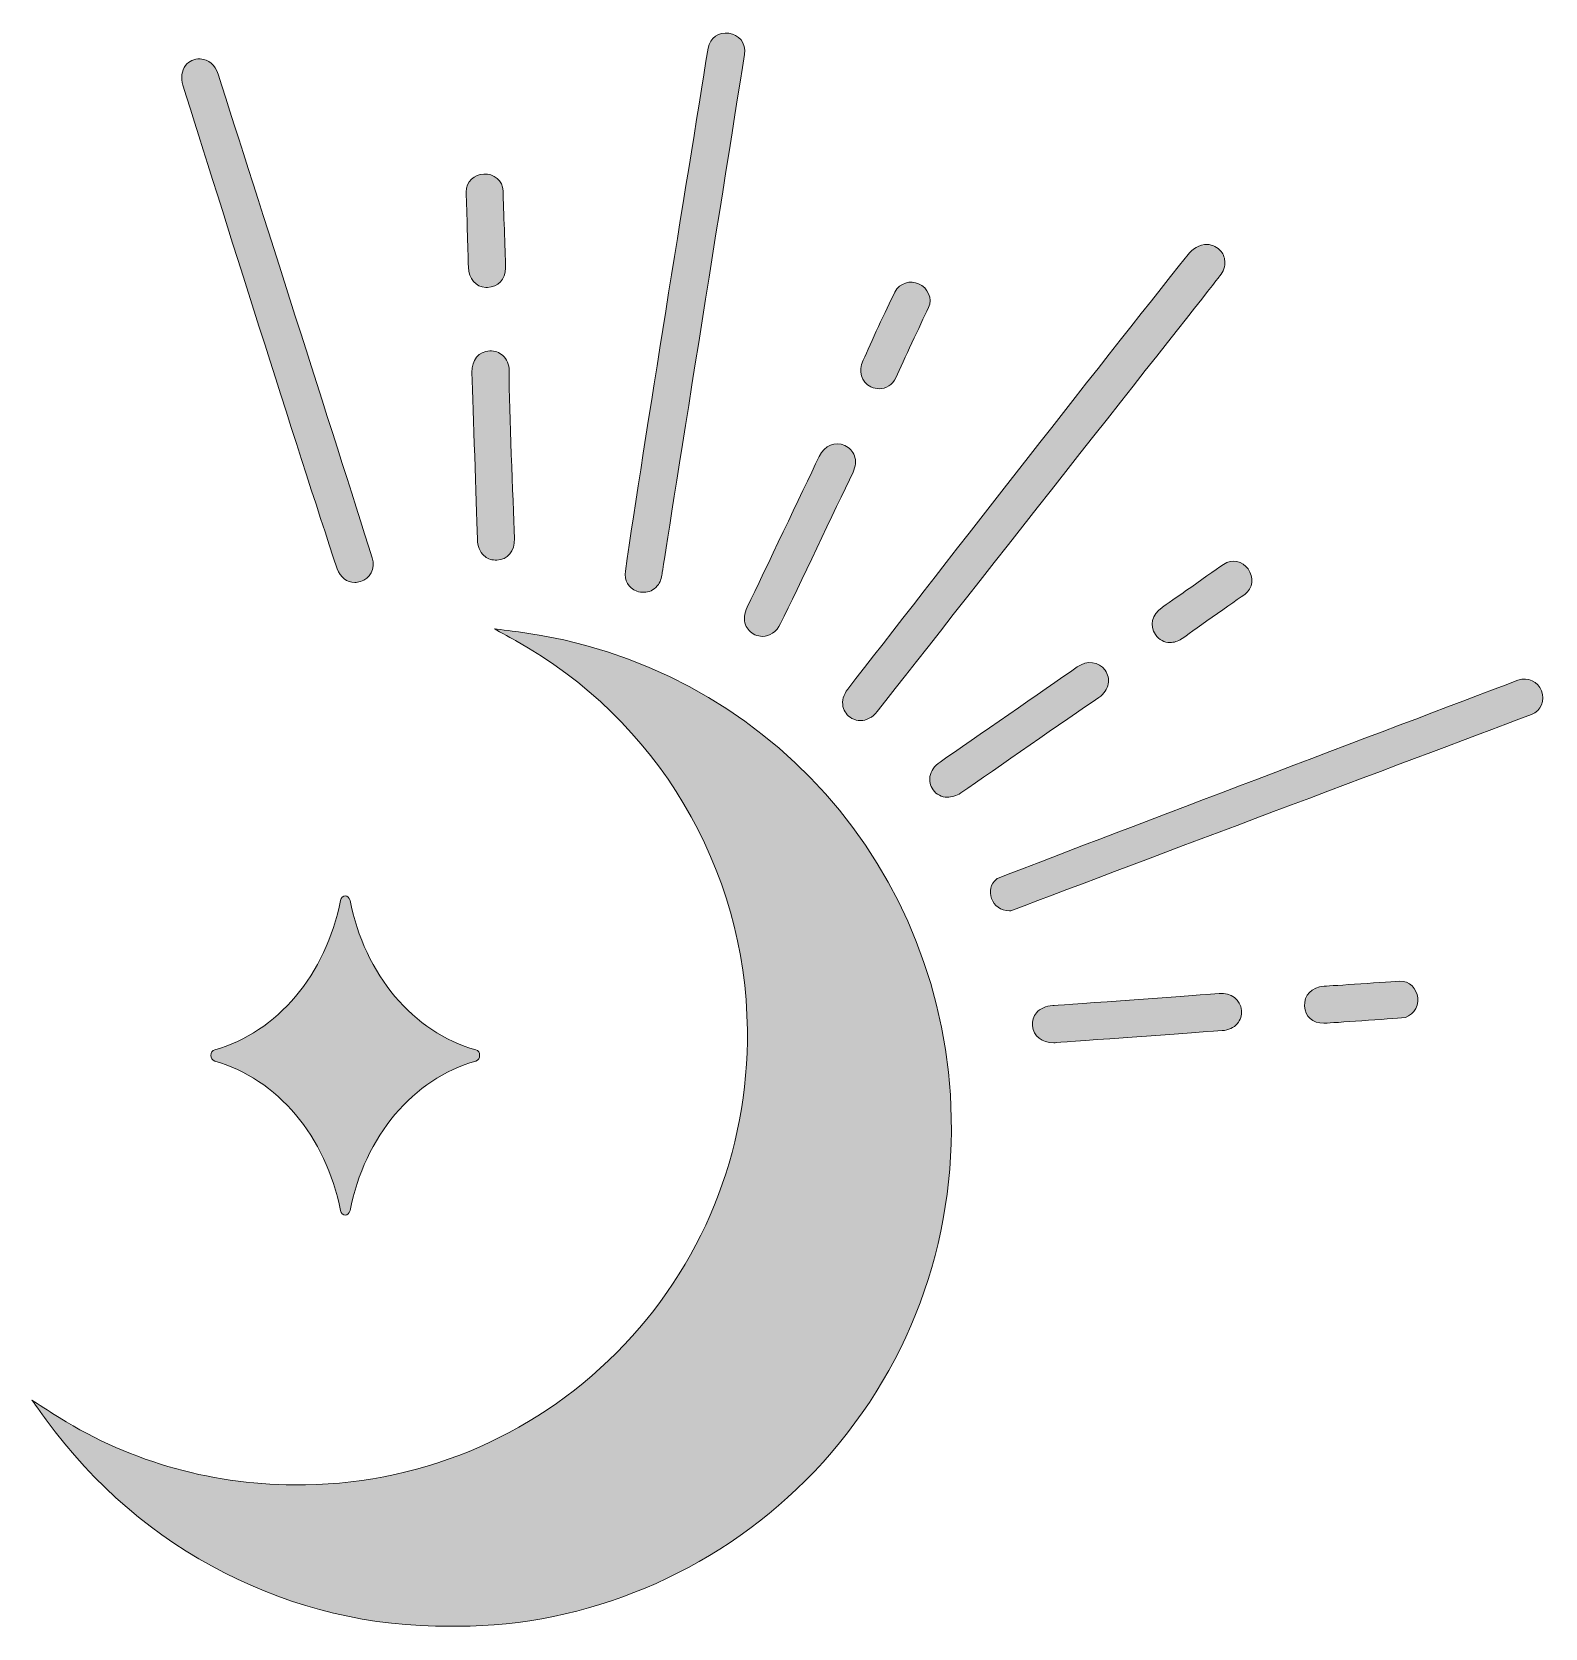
# Model space of a CAD drawing. Header units: inches. Extents: x -0.2 to 11.2, y -10.5 to 1.6.
import ezdxf

# ---------------------------------------------------------------- set-up
doc = ezdxf.new("R2010")
doc.units = ezdxf.units.IN
doc.header["$MEASUREMENT"] = 0
doc.layers.add('Layer 1', color=7, linetype='Continuous')

msp = doc.modelspace()

# ---------------------------------------------------------------- hatches: boundary and pattern name
at = {"layer": 'Layer 1', "true_color": 0xffffff}
h = msp.add_hatch(color=7, dxfattribs=at)
h.dxf.hatch_style = 2
edge = h.paths.add_edge_path()
edge.add_spline(control_points=[(4.379, -2.648), (4.396, -2.656), (4.416, -2.656), (4.433, -2.656), (4.471, -2.656), (4.503, -2.642), (4.533, -2.609), (4.557, -2.581), (4.565, -2.548), (4.569, -2.517), (4.569, -2.517), (5.031, 0.393), (5.19, 1.395), (5.204, 1.482), (5.146, 1.545), (5.072, 1.554), (4.998, 1.564), (4.929, 1.521), (4.916, 1.442), (4.752, 0.425), (4.437, -1.511), (4.293, -2.498), (4.283, -2.568), (4.315, -2.623), (4.379, -2.648)], knot_values=[0, 0, 0, 0, 1, 1, 1, 2, 2, 2, 3, 3, 3, 4, 4, 4, 5, 5, 5, 6, 6, 6, 7, 7, 7, 8, 8, 8, 8], degree=3, periodic=1)
h = msp.add_hatch(color=7, dxfattribs=at)
h.dxf.hatch_style = 2
edge = h.paths.add_edge_path()
edge.add_spline(control_points=[(2.122, -2.479), (2.122, -2.479), (2.123, -2.48), (2.123, -2.48), (2.145, -2.544), (2.197, -2.582), (2.255, -2.582), (2.269, -2.582), (2.283, -2.58), (2.297, -2.576), (2.369, -2.555), (2.413, -2.482), (2.386, -2.397), (2.098, -1.486), (1.516, 0.335), (1.225, 1.246), (1.202, 1.317), (1.157, 1.356), (1.09, 1.361), (1.045, 1.363), (1.005, 1.345), (0.98, 1.311), (0.95, 1.272), (0.943, 1.218), (0.96, 1.163), (1.246, 0.252), (1.821, -1.572), (2.122, -2.479)], knot_values=[0, 0, 0, 0, 1, 1, 1, 2, 2, 2, 3, 3, 3, 4, 4, 4, 5, 5, 5, 6, 6, 6, 7, 7, 7, 8, 8, 8, 9, 9, 9, 9], degree=3, periodic=1)
h = msp.add_hatch(color=7, dxfattribs=at)
h.dxf.hatch_style = 2
edge = h.paths.add_edge_path()
edge.add_spline(control_points=[(3.243, -0.36), (3.247, -0.36), (3.25, -0.36), (3.254, -0.36), (3.334, -0.359), (3.39, -0.3), (3.39, -0.213), (3.388, -0.067), (3.375, 0.217), (3.372, 0.368), (3.37, 0.445), (3.301, 0.498), (3.226, 0.494), (3.156, 0.491), (3.092, 0.438), (3.094, 0.358), (3.099, 0.207), (3.106, -0.066), (3.111, -0.207), (3.114, -0.297), (3.166, -0.356), (3.243, -0.36)], knot_values=[0, 0, 0, 0, 1, 1, 1, 2, 2, 2, 3, 3, 3, 4, 4, 4, 5, 5, 5, 6, 6, 6, 7, 7, 7, 7], degree=3, periodic=1)
h = msp.add_hatch(color=7, dxfattribs=at)
h.dxf.hatch_style = 2
edge = h.paths.add_edge_path()
edge.add_spline(control_points=[(8.532, -0.111), (7.859, -0.955), (6.605, -2.564), (5.968, -3.386), (5.936, -3.427), (5.923, -3.474), (5.932, -3.517), (5.94, -3.555), (5.963, -3.586), (5.999, -3.606), (6.02, -3.617), (6.042, -3.623), (6.064, -3.623), (6.108, -3.623), (6.154, -3.6), (6.19, -3.554), (6.832, -2.735), (8.763, -0.284), (8.763, -0.284), (8.786, -0.255), (8.809, -0.22), (8.809, -0.173), (8.808, -0.142), (8.8, -0.114), (8.78, -0.089), (8.753, -0.055), (8.713, -0.04), (8.678, -0.036), (8.619, -0.03), (8.556, -0.08), (8.532, -0.111)], knot_values=[0, 0, 0, 0, 1, 1, 1, 2, 2, 2, 3, 3, 3, 4, 4, 4, 5, 5, 5, 6, 6, 6, 7, 7, 7, 8, 8, 8, 9, 9, 9, 10, 10, 10, 10], degree=3, periodic=1)
h = msp.add_hatch(color=7, dxfattribs=at)
h.dxf.hatch_style = 2
edge = h.paths.add_edge_path()
edge.add_spline(control_points=[(6.143, -1.109), (6.163, -1.119), (6.184, -1.123), (6.205, -1.123), (6.255, -1.123), (6.304, -1.095), (6.33, -1.04), (6.39, -0.907), (6.511, -0.649), (6.576, -0.512), (6.609, -0.442), (6.571, -0.364), (6.502, -0.333), (6.439, -0.305), (6.36, -0.324), (6.323, -0.396), (6.254, -0.534), (6.142, -0.779), (6.084, -0.908), (6.045, -0.993), (6.068, -1.072), (6.143, -1.109)], knot_values=[0, 0, 0, 0, 1, 1, 1, 2, 2, 2, 3, 3, 3, 4, 4, 4, 5, 5, 5, 6, 6, 6, 7, 7, 7, 7], degree=3, periodic=1)
h = msp.add_hatch(color=7, dxfattribs=at)
h.dxf.hatch_style = 2
edge = h.paths.add_edge_path()
edge.add_spline(control_points=[(3.137, -1), (3.148, -1.314), (3.168, -1.942), (3.178, -2.256), (3.18, -2.309), (3.197, -2.352), (3.227, -2.38), (3.25, -2.401), (3.279, -2.413), (3.311, -2.414), (3.316, -2.414), (3.32, -2.414), (3.325, -2.414), (3.404, -2.411), (3.461, -2.347), (3.458, -2.251), (3.448, -1.936), (3.416, -1.304), (3.418, -0.988), (3.418, -0.988), (3.418, -0.988), (3.418, -0.988), (3.418, -0.941), (3.399, -0.9), (3.37, -0.873), (3.343, -0.848), (3.309, -0.836), (3.271, -0.838), (3.19, -0.841), (3.134, -0.909), (3.137, -1)], knot_values=[0, 0, 0, 0, 1, 1, 1, 2, 2, 2, 3, 3, 3, 4, 4, 4, 5, 5, 5, 6, 6, 6, 7, 7, 7, 8, 8, 8, 9, 9, 9, 10, 10, 10, 10], degree=3, periodic=1)
h = msp.add_hatch(color=7, dxfattribs=at)
h.dxf.hatch_style = 2
edge = h.paths.add_edge_path()
edge.add_spline(control_points=[(5.269, -2.976), (5.288, -2.984), (5.307, -2.989), (5.326, -2.989), (5.379, -2.989), (5.431, -2.956), (5.462, -2.892), (5.6, -2.612), (5.871, -2.037), (6.008, -1.752), (6.028, -1.71), (6.032, -1.665), (6.018, -1.628), (6.006, -1.594), (5.981, -1.567), (5.947, -1.551), (5.873, -1.517), (5.792, -1.551), (5.753, -1.633), (5.618, -1.917), (5.347, -2.484), (5.211, -2.768), (5.189, -2.816), (5.184, -2.862), (5.198, -2.901), (5.21, -2.934), (5.235, -2.96), (5.269, -2.976)], knot_values=[0, 0, 0, 0, 1, 1, 1, 2, 2, 2, 3, 3, 3, 4, 4, 4, 5, 5, 5, 6, 6, 6, 7, 7, 7, 8, 8, 8, 9, 9, 9, 9], degree=3, periodic=1)
h = msp.add_hatch(color=7, dxfattribs=at)
h.dxf.hatch_style = 2
edge = h.paths.add_edge_path()
edge.add_spline(control_points=[(8.335, -2.771), (8.258, -2.826), (8.239, -2.906), (8.286, -2.975), (8.314, -3.015), (8.353, -3.035), (8.396, -3.035), (8.424, -3.035), (8.454, -3.026), (8.483, -3.008), (8.483, -3.008), (8.833, -2.759), (8.958, -2.672), (9.022, -2.628), (9.028, -2.541), (8.983, -2.481), (8.942, -2.425), (8.863, -2.4), (8.797, -2.446), (8.675, -2.533), (8.335, -2.771), (8.335, -2.771)], knot_values=[0, 0, 0, 0, 1, 1, 1, 2, 2, 2, 3, 3, 3, 4, 4, 4, 5, 5, 5, 6, 6, 6, 7, 7, 7, 7], degree=3, periodic=1)
h = msp.add_hatch(color=7, dxfattribs=at)
h.dxf.hatch_style = 2
edge = h.paths.add_edge_path()
edge.add_spline(control_points=[(3.487, -2.955), (3.441, -2.949), (3.306, -2.931), (3.306, -2.931), (3.306, -2.931), (3.425, -2.998), (3.465, -3.02), (4.531, -3.61), (5.2, -4.735), (5.212, -5.955), (5.221, -6.873), (4.871, -7.736), (4.226, -8.384), (3.582, -9.031), (2.717, -9.387), (1.798, -9.38), (1.149, -9.377), (0.519, -9.191), (-0.022, -8.841), (-0.061, -8.816), (-0.177, -8.741), (-0.177, -8.741), (-0.177, -8.741), (-0.096, -8.853), (-0.069, -8.89), (0.645, -9.876), (1.779, -10.458), (2.975, -10.444), (2.995, -10.444), (3.015, -10.444), (3.034, -10.444), (4, -10.444), (4.95, -10.046), (5.649, -9.347), (6.377, -8.618), (6.767, -7.649), (6.748, -6.618), (6.713, -4.74), (5.341, -3.2), (3.487, -2.955)], knot_values=[0, 0, 0, 0, 1, 1, 1, 2, 2, 2, 3, 3, 3, 4, 4, 4, 5, 5, 5, 6, 6, 6, 7, 7, 7, 8, 8, 8, 9, 9, 9, 10, 10, 10, 11, 11, 11, 12, 12, 12, 13, 13, 13, 13], degree=3, periodic=1)
h = msp.add_hatch(color=7, dxfattribs=at)
h.dxf.hatch_style = 2
edge = h.paths.add_edge_path()
edge.add_spline(control_points=[(7.93, -3.346), (7.937, -3.31), (7.928, -3.275), (7.906, -3.244), (7.86, -3.177), (7.772, -3.167), (7.697, -3.219), (7.439, -3.398), (6.922, -3.756), (6.664, -3.935), (6.621, -3.965), (6.594, -4.003), (6.587, -4.044), (6.581, -4.078), (6.589, -4.113), (6.611, -4.144), (6.637, -4.181), (6.675, -4.2), (6.718, -4.2), (6.75, -4.2), (6.786, -4.191), (6.819, -4.168), (7.085, -3.983), (7.599, -3.628), (7.86, -3.448), (7.898, -3.422), (7.923, -3.385), (7.93, -3.346)], knot_values=[0, 0, 0, 0, 1, 1, 1, 2, 2, 2, 3, 3, 3, 4, 4, 4, 5, 5, 5, 6, 6, 6, 7, 7, 7, 8, 8, 8, 9, 9, 9, 9], degree=3, periodic=1)
h = msp.add_hatch(color=7, dxfattribs=at)
h.dxf.hatch_style = 2
edge = h.paths.add_edge_path()
edge.add_spline(control_points=[(11.193, -3.399), (11.167, -3.331), (11.093, -3.29), (11.016, -3.319), (10.013, -3.699), (8.095, -4.426), (7.1, -4.81), (7.097, -4.811), (7.091, -4.815), (7.089, -4.817), (7.041, -4.854), (7.032, -4.91), (7.051, -4.964), (7.071, -5.02), (7.116, -5.051), (7.186, -5.057), (7.188, -5.057), (7.195, -5.056), (7.197, -5.055), (8.221, -4.667), (10.139, -3.946), (11.118, -3.577), (11.192, -3.549), (11.22, -3.469), (11.193, -3.399)], knot_values=[0, 0, 0, 0, 1, 1, 1, 2, 2, 2, 3, 3, 3, 4, 4, 4, 5, 5, 5, 6, 6, 6, 7, 7, 7, 8, 8, 8, 8], degree=3, periodic=1)
h = msp.add_hatch(color=7, dxfattribs=at)
h.dxf.hatch_style = 2
edge = h.paths.add_edge_path()
edge.add_spline(control_points=[(1.2, -6.103), (1.2, -6.103), (1.2, -6.103), (1.2, -6.103), (1.162, -6.113), (1.162, -6.178), (1.2, -6.188), (1.2, -6.188), (1.2, -6.188), (1.2, -6.188), (1.67, -6.319), (2.037, -6.755), (2.147, -7.314), (2.147, -7.314), (2.147, -7.314), (2.147, -7.314), (2.156, -7.359), (2.21, -7.359), (2.219, -7.314), (2.219, -7.314), (2.219, -7.314), (2.219, -7.314), (2.329, -6.755), (2.696, -6.319), (3.166, -6.188), (3.166, -6.188), (3.166, -6.188), (3.166, -6.188), (3.205, -6.178), (3.205, -6.113), (3.166, -6.103), (3.166, -6.103), (3.166, -6.103), (3.166, -6.103), (2.696, -5.972), (2.329, -5.536), (2.219, -4.977), (2.219, -4.977), (2.219, -4.977), (2.219, -4.977), (2.21, -4.932), (2.156, -4.932), (2.147, -4.977), (2.147, -4.977), (2.147, -4.977), (2.147, -4.977), (2.037, -5.536), (1.67, -5.972), (1.2, -6.103)], knot_values=[0, 0, 0, 0, 1, 1, 1, 2, 2, 2, 3, 3, 3, 4, 4, 4, 5, 5, 5, 6, 6, 6, 7, 7, 7, 8, 8, 8, 9, 9, 9, 10, 10, 10, 11, 11, 11, 12, 12, 12, 13, 13, 13, 14, 14, 14, 15, 15, 15, 16, 16, 16, 16], degree=3, periodic=1)
h = msp.add_hatch(color=7, dxfattribs=at)
h.dxf.hatch_style = 2
edge = h.paths.add_edge_path()
edge.add_spline(control_points=[(9.556, -5.624), (9.462, -5.632), (9.404, -5.69), (9.409, -5.773), (9.413, -5.851), (9.47, -5.902), (9.554, -5.903), (9.556, -5.903), (9.559, -5.903), (9.561, -5.903), (9.561, -5.903), (9.988, -5.873), (10.14, -5.863), (10.218, -5.858), (10.268, -5.787), (10.261, -5.712), (10.255, -5.643), (10.2, -5.581), (10.125, -5.586), (9.978, -5.596), (9.556, -5.624), (9.556, -5.624)], knot_values=[0, 0, 0, 0, 1, 1, 1, 2, 2, 2, 3, 3, 3, 4, 4, 4, 5, 5, 5, 6, 6, 6, 7, 7, 7, 7], degree=3, periodic=1)
h = msp.add_hatch(color=7, dxfattribs=at)
h.dxf.hatch_style = 2
edge = h.paths.add_edge_path()
edge.add_spline(control_points=[(8.766, -5.678), (8.453, -5.703), (7.512, -5.77), (7.512, -5.77), (7.459, -5.773), (7.417, -5.792), (7.39, -5.824), (7.367, -5.851), (7.357, -5.885), (7.36, -5.923), (7.367, -6), (7.429, -6.049), (7.521, -6.049), (7.523, -6.049), (7.529, -6.049), (7.531, -6.049), (7.531, -6.049), (8.474, -5.981), (8.789, -5.958), (8.836, -5.955), (8.876, -5.936), (8.902, -5.906), (8.926, -5.878), (8.936, -5.844), (8.933, -5.806), (8.927, -5.725), (8.856, -5.671), (8.766, -5.678)], knot_values=[0, 0, 0, 0, 1, 1, 1, 2, 2, 2, 3, 3, 3, 4, 4, 4, 5, 5, 5, 6, 6, 6, 7, 7, 7, 8, 8, 8, 9, 9, 9, 9], degree=3, periodic=1)

# ---------------------------------------------------------------- linework, layer by layer
at = {"layer": 'Layer 1', "lineweight": 0}
for points, knots in [([(4.379, -2.648), (4.396, -2.656), (4.416, -2.656), (4.433, -2.656), (4.471, -2.656), (4.503, -2.642), (4.533, -2.609), (4.557, -2.581), (4.565, -2.548), (4.569, -2.517), (4.569, -2.517), (5.031, 0.393), (5.19, 1.395), (5.204, 1.482), (5.146, 1.545), (5.072, 1.554), (4.998, 1.564), (4.929, 1.521), (4.916, 1.442), (4.752, 0.425), (4.437, -1.511), (4.293, -2.498), (4.283, -2.568), (4.315, -2.623), (4.379, -2.648)], [0, 0, 0, 0, 1, 1, 1, 2, 2, 2, 3, 3, 3, 4, 4, 4, 5, 5, 5, 6, 6, 6, 7, 7, 7, 8, 8, 8, 8]), ([(2.122, -2.479), (2.122, -2.479), (2.123, -2.48), (2.123, -2.48), (2.145, -2.544), (2.197, -2.582), (2.255, -2.582), (2.269, -2.582), (2.283, -2.58), (2.297, -2.576), (2.369, -2.555), (2.413, -2.482), (2.386, -2.397), (2.098, -1.486), (1.516, 0.335), (1.225, 1.246), (1.202, 1.317), (1.157, 1.356), (1.09, 1.361), (1.045, 1.363), (1.005, 1.345), (0.98, 1.311), (0.95, 1.272), (0.943, 1.218), (0.96, 1.163), (1.246, 0.252), (1.821, -1.572), (2.122, -2.479)], [0, 0, 0, 0, 1, 1, 1, 2, 2, 2, 3, 3, 3, 4, 4, 4, 5, 5, 5, 6, 6, 6, 7, 7, 7, 8, 8, 8, 9, 9, 9, 9]), ([(3.243, -0.36), (3.247, -0.36), (3.25, -0.36), (3.254, -0.36), (3.334, -0.359), (3.39, -0.3), (3.39, -0.213), (3.388, -0.067), (3.375, 0.217), (3.372, 0.368), (3.37, 0.445), (3.301, 0.498), (3.226, 0.494), (3.156, 0.491), (3.092, 0.438), (3.094, 0.358), (3.099, 0.207), (3.106, -0.066), (3.111, -0.207), (3.114, -0.297), (3.166, -0.356), (3.243, -0.36)], [0, 0, 0, 0, 1, 1, 1, 2, 2, 2, 3, 3, 3, 4, 4, 4, 5, 5, 5, 6, 6, 6, 7, 7, 7, 7]), ([(8.532, -0.111), (7.859, -0.955), (6.605, -2.564), (5.968, -3.386), (5.936, -3.427), (5.923, -3.474), (5.932, -3.517), (5.94, -3.555), (5.963, -3.586), (5.999, -3.606), (6.02, -3.617), (6.042, -3.623), (6.064, -3.623), (6.108, -3.623), (6.154, -3.6), (6.19, -3.554), (6.832, -2.735), (8.763, -0.284), (8.763, -0.284), (8.786, -0.255), (8.809, -0.22), (8.809, -0.173), (8.808, -0.142), (8.8, -0.114), (8.78, -0.089), (8.753, -0.055), (8.713, -0.04), (8.678, -0.036), (8.619, -0.03), (8.556, -0.08), (8.532, -0.111)], [0, 0, 0, 0, 1, 1, 1, 2, 2, 2, 3, 3, 3, 4, 4, 4, 5, 5, 5, 6, 6, 6, 7, 7, 7, 8, 8, 8, 9, 9, 9, 10, 10, 10, 10]), ([(6.143, -1.109), (6.163, -1.119), (6.184, -1.123), (6.205, -1.123), (6.255, -1.123), (6.304, -1.095), (6.33, -1.04), (6.39, -0.907), (6.511, -0.649), (6.576, -0.512), (6.609, -0.442), (6.571, -0.364), (6.502, -0.333), (6.439, -0.305), (6.36, -0.324), (6.323, -0.396), (6.254, -0.534), (6.142, -0.779), (6.084, -0.908), (6.045, -0.993), (6.068, -1.072), (6.143, -1.109)], [0, 0, 0, 0, 1, 1, 1, 2, 2, 2, 3, 3, 3, 4, 4, 4, 5, 5, 5, 6, 6, 6, 7, 7, 7, 7]), ([(3.137, -1), (3.148, -1.314), (3.168, -1.942), (3.178, -2.256), (3.18, -2.309), (3.197, -2.352), (3.227, -2.38), (3.25, -2.401), (3.279, -2.413), (3.311, -2.414), (3.316, -2.414), (3.32, -2.414), (3.325, -2.414), (3.404, -2.411), (3.461, -2.347), (3.458, -2.251), (3.448, -1.936), (3.416, -1.304), (3.418, -0.988), (3.418, -0.988), (3.418, -0.988), (3.418, -0.988), (3.418, -0.941), (3.399, -0.9), (3.37, -0.873), (3.343, -0.848), (3.309, -0.836), (3.271, -0.838), (3.19, -0.841), (3.134, -0.909), (3.137, -1)], [0, 0, 0, 0, 1, 1, 1, 2, 2, 2, 3, 3, 3, 4, 4, 4, 5, 5, 5, 6, 6, 6, 7, 7, 7, 8, 8, 8, 9, 9, 9, 10, 10, 10, 10]), ([(5.269, -2.976), (5.288, -2.984), (5.307, -2.989), (5.326, -2.989), (5.379, -2.989), (5.431, -2.956), (5.462, -2.892), (5.6, -2.612), (5.871, -2.037), (6.008, -1.752), (6.028, -1.71), (6.032, -1.665), (6.018, -1.628), (6.006, -1.594), (5.981, -1.567), (5.947, -1.551), (5.873, -1.517), (5.792, -1.551), (5.753, -1.633), (5.618, -1.917), (5.347, -2.484), (5.211, -2.768), (5.189, -2.816), (5.184, -2.862), (5.198, -2.901), (5.21, -2.934), (5.235, -2.96), (5.269, -2.976)], [0, 0, 0, 0, 1, 1, 1, 2, 2, 2, 3, 3, 3, 4, 4, 4, 5, 5, 5, 6, 6, 6, 7, 7, 7, 8, 8, 8, 9, 9, 9, 9]), ([(8.335, -2.771), (8.258, -2.826), (8.239, -2.906), (8.286, -2.975), (8.314, -3.015), (8.353, -3.035), (8.396, -3.035), (8.424, -3.035), (8.454, -3.026), (8.483, -3.008), (8.483, -3.008), (8.833, -2.759), (8.958, -2.672), (9.022, -2.628), (9.028, -2.541), (8.983, -2.481), (8.942, -2.425), (8.863, -2.4), (8.797, -2.446), (8.675, -2.533), (8.335, -2.771), (8.335, -2.771)], [0, 0, 0, 0, 1, 1, 1, 2, 2, 2, 3, 3, 3, 4, 4, 4, 5, 5, 5, 6, 6, 6, 7, 7, 7, 7]), ([(3.487, -2.955), (3.441, -2.949), (3.306, -2.931), (3.306, -2.931), (3.306, -2.931), (3.425, -2.998), (3.465, -3.02), (4.531, -3.61), (5.2, -4.735), (5.212, -5.955), (5.221, -6.873), (4.871, -7.736), (4.226, -8.384), (3.582, -9.031), (2.717, -9.387), (1.798, -9.38), (1.149, -9.377), (0.519, -9.191), (-0.022, -8.841), (-0.061, -8.816), (-0.177, -8.741), (-0.177, -8.741), (-0.177, -8.741), (-0.096, -8.853), (-0.069, -8.89), (0.645, -9.876), (1.779, -10.458), (2.975, -10.444), (2.995, -10.444), (3.015, -10.444), (3.034, -10.444), (4, -10.444), (4.95, -10.046), (5.649, -9.347), (6.377, -8.618), (6.767, -7.649), (6.748, -6.618), (6.713, -4.74), (5.341, -3.2), (3.487, -2.955)], [0, 0, 0, 0, 1, 1, 1, 2, 2, 2, 3, 3, 3, 4, 4, 4, 5, 5, 5, 6, 6, 6, 7, 7, 7, 8, 8, 8, 9, 9, 9, 10, 10, 10, 11, 11, 11, 12, 12, 12, 13, 13, 13, 13]), ([(7.93, -3.346), (7.937, -3.31), (7.928, -3.275), (7.906, -3.244), (7.86, -3.177), (7.772, -3.167), (7.697, -3.219), (7.439, -3.398), (6.922, -3.756), (6.664, -3.935), (6.621, -3.965), (6.594, -4.003), (6.587, -4.044), (6.581, -4.078), (6.589, -4.113), (6.611, -4.144), (6.637, -4.181), (6.675, -4.2), (6.718, -4.2), (6.75, -4.2), (6.786, -4.191), (6.819, -4.168), (7.085, -3.983), (7.599, -3.628), (7.86, -3.448), (7.898, -3.422), (7.923, -3.385), (7.93, -3.346)], [0, 0, 0, 0, 1, 1, 1, 2, 2, 2, 3, 3, 3, 4, 4, 4, 5, 5, 5, 6, 6, 6, 7, 7, 7, 8, 8, 8, 9, 9, 9, 9]), ([(11.193, -3.399), (11.167, -3.331), (11.093, -3.29), (11.016, -3.319), (10.013, -3.699), (8.095, -4.426), (7.1, -4.81), (7.097, -4.811), (7.091, -4.815), (7.089, -4.817), (7.041, -4.854), (7.032, -4.91), (7.051, -4.964), (7.071, -5.02), (7.116, -5.051), (7.186, -5.057), (7.188, -5.057), (7.195, -5.056), (7.197, -5.055), (8.221, -4.667), (10.139, -3.946), (11.118, -3.577), (11.192, -3.549), (11.22, -3.469), (11.193, -3.399)], [0, 0, 0, 0, 1, 1, 1, 2, 2, 2, 3, 3, 3, 4, 4, 4, 5, 5, 5, 6, 6, 6, 7, 7, 7, 8, 8, 8, 8]), ([(1.2, -6.103), (1.2, -6.103), (1.2, -6.103), (1.2, -6.103), (1.162, -6.113), (1.162, -6.178), (1.2, -6.188), (1.2, -6.188), (1.2, -6.188), (1.2, -6.188), (1.67, -6.319), (2.037, -6.755), (2.147, -7.314), (2.147, -7.314), (2.147, -7.314), (2.147, -7.314), (2.156, -7.359), (2.21, -7.359), (2.219, -7.314), (2.219, -7.314), (2.219, -7.314), (2.219, -7.314), (2.329, -6.755), (2.696, -6.319), (3.166, -6.188), (3.166, -6.188), (3.166, -6.188), (3.166, -6.188), (3.205, -6.178), (3.205, -6.113), (3.166, -6.103), (3.166, -6.103), (3.166, -6.103), (3.166, -6.103), (2.696, -5.972), (2.329, -5.536), (2.219, -4.977), (2.219, -4.977), (2.219, -4.977), (2.219, -4.977), (2.21, -4.932), (2.156, -4.932), (2.147, -4.977), (2.147, -4.977), (2.147, -4.977), (2.147, -4.977), (2.037, -5.536), (1.67, -5.972), (1.2, -6.103)], [0, 0, 0, 0, 1, 1, 1, 2, 2, 2, 3, 3, 3, 4, 4, 4, 5, 5, 5, 6, 6, 6, 7, 7, 7, 8, 8, 8, 9, 9, 9, 10, 10, 10, 11, 11, 11, 12, 12, 12, 13, 13, 13, 14, 14, 14, 15, 15, 15, 16, 16, 16, 16]), ([(9.556, -5.624), (9.462, -5.632), (9.404, -5.69), (9.409, -5.773), (9.413, -5.851), (9.47, -5.902), (9.554, -5.903), (9.556, -5.903), (9.559, -5.903), (9.561, -5.903), (9.561, -5.903), (9.988, -5.873), (10.14, -5.863), (10.218, -5.858), (10.268, -5.787), (10.261, -5.712), (10.255, -5.643), (10.2, -5.581), (10.125, -5.586), (9.978, -5.596), (9.556, -5.624), (9.556, -5.624)], [0, 0, 0, 0, 1, 1, 1, 2, 2, 2, 3, 3, 3, 4, 4, 4, 5, 5, 5, 6, 6, 6, 7, 7, 7, 7]), ([(8.766, -5.678), (8.453, -5.703), (7.512, -5.77), (7.512, -5.77), (7.459, -5.773), (7.417, -5.792), (7.39, -5.824), (7.367, -5.851), (7.357, -5.885), (7.36, -5.923), (7.367, -6), (7.429, -6.049), (7.521, -6.049), (7.523, -6.049), (7.529, -6.049), (7.531, -6.049), (7.531, -6.049), (8.474, -5.981), (8.789, -5.958), (8.836, -5.955), (8.876, -5.936), (8.902, -5.906), (8.926, -5.878), (8.936, -5.844), (8.933, -5.806), (8.927, -5.725), (8.856, -5.671), (8.766, -5.678)], [0, 0, 0, 0, 1, 1, 1, 2, 2, 2, 3, 3, 3, 4, 4, 4, 5, 5, 5, 6, 6, 6, 7, 7, 7, 8, 8, 8, 9, 9, 9, 9])]:
    msp.add_open_spline(points, degree=3, knots=knots, dxfattribs=at)

doc.saveas('drawing.dxf')
